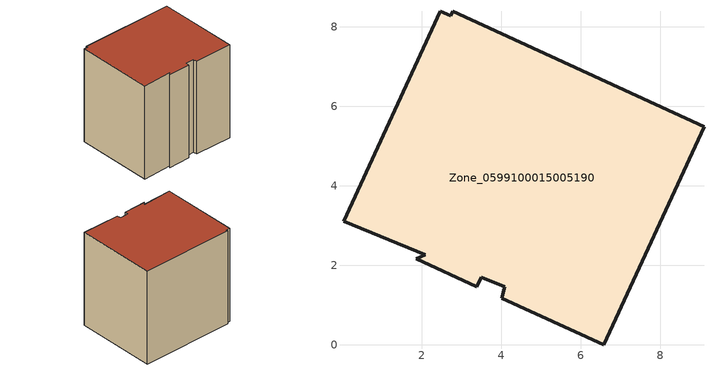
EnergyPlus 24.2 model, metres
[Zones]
Zone_0599100015005190
 floor ground (C_G): 4.02,1.18 4.08,1.47 3.5,1.7 3.39,1.47 1.87,2.17 2.09,2.27 0.04,3.11 2.47,8.4 2.73,8.28 2.79,8.4 9.1,5.49 6.58,0 z0.78
 wall outside (C_F): 4.02,1.18 6.58,0 9.1,5.49 2.79,8.4 2.73,8.28 2.47,8.4 0.04,3.11 2.09,2.27 1.87,2.17 3.39,1.47 3.5,1.7 4.08,1.47 4.02,1.18 z0.78:7.97
 roof outside (C_R): 4.08,1.47 4.02,1.18 6.58,0 9.1,5.49 2.79,8.4 2.73,8.28 2.47,8.4 0.04,3.11 2.09,2.27 1.87,2.17 3.39,1.47 3.5,1.7 z7.97
[BUILDING]
Pand.0599100015005190: North Axis=0; Terrain=City; Loads Convergence Tolerance Value=0.04; Temperature Convergence Tolerance Value=0.4; Solar Distribution=FullExterior; Maximum Number of Warmup Days=25; Minimum Number of Warmup Days=1
[Site:Location]
Rotterdam.The.Hague.AP_ZH_NLD Design_Conditions: Latitude=51.96; Longitude=4.45; Time Zone=1; Elevation=-4.5
[SITE:GROUNDTEMPERATURE:BUILDINGSURFACE]
18, 18, 18, 18, 18, 18, 18, 18, 18, 18, 18, 18
[MATERIAL] Thermal Absorptance=0.9; Solar Absorptance=0.7; Visible Absorptance=0.7
Name | Roughness | Thickness | Conductivity | Density | Specific Heat
G.TC.1965-1974 | MediumSmooth | 0.15 | 0.882353 | 540 | 1210
F.TC.1965-1974 | Rough | 0.3 | 0.697674 | 1920 | 840
R.TC.1965-1974 | MediumRough | 0.2 | 0.232558 | 1500 | 1000
[CONSTRUCTION]
C_G: G.TC.1965-1974
C_F: F.TC.1965-1974
C_R: R.TC.1965-1974
[ZONE]
Zone_0599100015005190: Type=1; Multiplier=1; Ceiling Height=Autocalculate; Volume=Autocalculate; Floor Area=autocalculate; Part of Total Floor Area=Yes
[ZONEINFILTRATION:DESIGNFLOWRATE]
Infil_Zone_0599100015005190: Zone or ZoneList or Space or SpaceList=Zone_0599100015005190; Schedule=AlwaysOn; Design Flow Rate Calculation Method=Flow/Area; Flow Rate per Floor Area=0.003; Constant Term Coefficient=1; Temperature Term Coefficient=0; Velocity Term Coefficient=0; Velocity Squared Term Coefficient=0
[HVACTEMPLATE:ZONE:IDEALLOADSAIRSYSTEM]
Zone_0599100015005190: Maximum Heating Supply Air Temperature=50; Minimum Cooling Supply Air Temperature=13; Maximum Heating Supply Air Humidity Ratio=0.0156; Minimum Cooling Supply Air Humidity Ratio=0.0077; Heating Limit=NoLimit; Cooling Limit=NoLimit; Dehumidification Control Type=ConstantSensibleHeatRatio; Cooling Sensible Heat Ratio=0.7; Dehumidification Setpoint=60; Humidification Control Type=None; Humidification Setpoint=30; Outdoor Air Method=None; Outdoor Air Flow Rate per Person=0.00944; Outdoor Air Flow Rate per Zone Floor Area=0; Outdoor Air Flow Rate per Zone=0; Demand Controlled Ventilation Type=None; Outdoor Air Economizer Type=NoEconomizer; Heat Recovery Type=None; Sensible Heat Recovery Effectiveness=0.7; Latent Heat Recovery Effectiveness=0.65
[ZONECONTROL:THERMOSTAT]
ThermostatControl_Zone_0599100015005190: Zone or ZoneList=Zone_0599100015005190; Control Type Schedule=DualSetpointControlType; Control 1=Thermostat_Zone_0599100015005190; Temperature Difference Between Cutout And Setpoint=0
[THERMOSTATSETPOINT:DUALSETPOINT]
Thermostat_Zone_0599100015005190: Heating Setpoint Temperature Schedule=HeatingSetpoint_Zone_0599100015005190; Cooling Setpoint Temperature Schedule=CoolingSetpoint_Zone_0599100015005190
[SCHEDULE:COMPACT]
HeatingSetpoint_Zone_0599100015005190: Through: 12/31, For: AllDays, Until: 24:00, 21
CoolingSetpoint_Zone_0599100015005190: Through: 12/31, For: AllDays, Until: 24:00, 24
DualSetpointControlType: Through: 12/31, For: AllDays, Until: 24:00, 4
AlwaysOn: Through: 12/31, For: AllDays, Until: 24:00, 1
